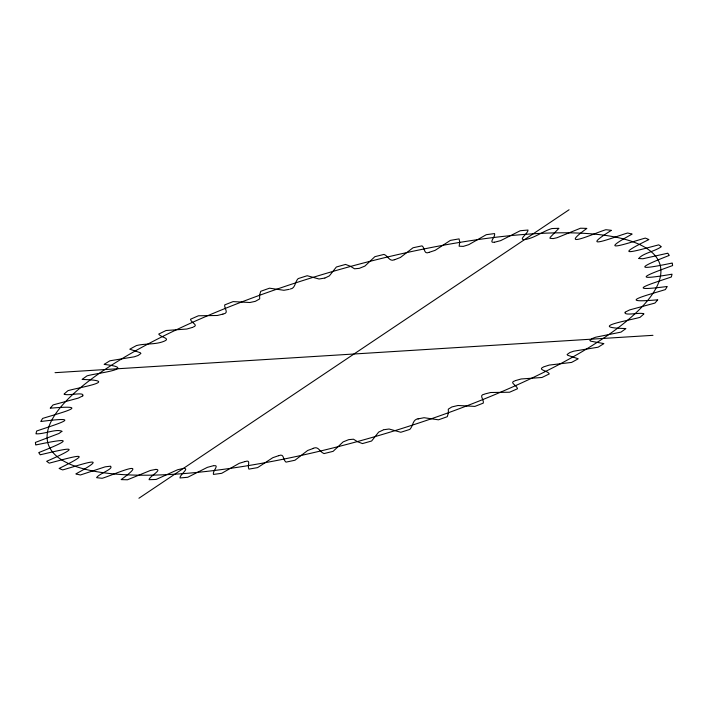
<?xml version="1.0" encoding="UTF-8"?>
<svg xmlns="http://www.w3.org/2000/svg" width="708" height="708" viewBox="0 0 708 708"><rect width="100%" height="100%" fill="white"/><g stroke="black" fill="none" stroke-linecap="round" stroke-linejoin="round"><path stroke-width="1.06" d="M61.897 431.269C56.242 428.49 43.701 434.429 35.975 433.818A331.052 88.473 -16.3 0 1 36.701 430.986C58.339 423.632 85.305 415.746 40.807 421.508A331.052 88.473 -16.3 0 1 42.63 418.419C59.985 412.985 94.456 404.312 50.206 408.206A331.052 88.473 -16.3 0 1 53.109 404.914L78.34 398.091L82.774 395.896M61.897 431.322L58.985 433.473L35.4 442.42A331.052 88.473 -16.3 0 0 35.772 444.969C69.49 437.827 73.959 438.686 38.745 452.58A331.052 88.473 -16.3 0 0 40.223 454.793C66.233 448.668 86.482 443.819 46.684 461.289A331.052 88.473 -16.3 0 0 49.241 463.147C69.773 457.864 99.483 448.722 59.1 468.439A331.052 88.473 -16.3 0 0 62.702 469.908C78.305 465.581 114.608 452.739 75.827 473.926A331.052 88.473 -16.3 0 0 80.42 474.98L105.138 466.846L110.236 466.218M82.809 395.861C84.801 391.356 67.57 396.276 64.039 394.117A331.052 88.473 -16.3 0 1 67.968 390.666C78.446 387.533 122.086 380.621 82.093 379.444A331.052 88.473 -16.3 0 1 86.995 375.886C94.403 373.373 140.149 368.603 104.12 364.399A331.052 88.473 -16.3 0 1 109.917 360.788L134.29 356.814L138.104 355.496L140.883 353.496L140.379 352.761L129.785 349.203A331.052 88.473 -16.3 0 1 136.405 345.584C145.423 343.265 155.282 344.849 163.973 341.3C171.345 338.336 160.636 337.424 158.725 334.079A331.052 88.473 -16.3 0 1 166.053 330.512L186.841 329.025L192.461 327.406M625.261 312.078L629.66 309.909L654.891 303.086A331.052 88.473 -16.3 0 0 657.794 299.794C613.606 303.688 647.97 295.006 665.37 289.581A331.052 88.473 -16.3 0 0 667.193 286.492C622.748 292.254 649.625 284.359 671.299 277.014A331.052 88.473 -16.3 0 0 672.025 274.182C631.014 281.226 644.661 275.624 672.6 265.58A331.052 88.473 -16.3 0 0 672.228 263.031C637.775 270.226 634.704 268.943 669.255 255.42A331.052 88.473 -16.3 0 0 667.777 253.207L642.873 258.765L638.97 258.526M624.996 312.325C623.925 316.317 640.492 311.892 643.961 313.883A331.052 88.473 -16.3 0 1 640.032 317.334C629.492 320.397 585.941 327.556 625.907 328.556A331.052 88.473 -16.3 0 1 621.005 332.114L595.72 337.194L592.118 338.574L589.826 340.477L590.684 341.168L603.88 343.601A331.052 88.473 -16.3 0 1 598.083 347.212L573.71 351.186L569.896 352.504L567.117 354.504L567.621 355.239L578.215 358.797A331.052 88.473 -16.3 0 1 571.595 362.416L549.24 365.08L543.762 366.832M138.918 498.246L569.082 209.754M543.169 367.133C537.204 369.93 548.045 370.718 549.275 373.921A331.052 88.473 -16.3 0 1 541.947 377.488L521.159 378.975L515.61 380.559M193.045 327.14C199.196 325.016 190.903 322.945 190.505 319.246A331.052 88.473 -16.3 0 1 198.452 315.777L217.365 315.485L222.905 314.104M515.105 380.789C508.61 382.647 516.911 385.019 517.495 388.754A331.052 88.473 -16.3 0 1 509.548 392.223L490.635 392.515L485.015 393.931M222.985 314.069C229.498 312.963 224.197 308.945 224.675 304.918A331.052 88.473 -16.3 0 1 233.118 301.599L249.88 302.511L255.331 301.343L259.686 298.9L259.588 295.094L260.73 291.298A331.052 88.473 -16.3 0 1 269.544 288.183L283.908 290.289L289.2 289.351M484.396 394.188C478.44 395.179 484.086 399.206 483.325 403.082A331.052 88.473 -16.3 0 1 474.882 406.401L457.996 405.489L451.846 406.958L448.288 409.153L448.412 412.906L447.27 416.702A331.052 88.473 -16.3 0 1 438.456 419.817L424.03 417.711L418.039 418.906M290.218 289.014C295.537 288.528 294.794 281.722 298.148 278.607A331.052 88.473 -16.3 0 1 307.201 275.731L319.06 279.014L324.786 278.067M418.711 418.676C412.295 419.304 413.649 425.313 409.852 429.393A331.052 88.473 -16.3 0 1 400.799 432.269L389.09 429.013L383.993 429.694M324.963 278.023L329.353 275.89L336.371 267.005A331.052 88.473 -16.3 0 1 345.548 264.42L350.469 266.288L354.522 268.792L359.257 268.359L364.877 266.102L374.859 256.677A331.052 88.473 -16.3 0 1 384.01 254.411C388.134 255.862 389.55 262.358 394.772 259.588M383.471 429.853L378.683 432.084L371.629 440.995A331.052 88.473 -16.3 0 1 362.452 443.58L357.531 441.712L353.478 439.208L348.743 439.641L343.123 441.898L333.141 451.323A331.052 88.473 -16.3 0 1 323.99 453.589C319.308 451.695 318.529 445.58 312.883 448.491M395.285 259.464L400.418 257.464L413.038 247.765A331.052 88.473 -16.3 0 1 422.039 245.862C425.172 248.039 423.641 254.791 429.092 252.331M313.485 448.359L307.679 450.465L294.962 460.235A331.052 88.473 -16.3 0 1 285.961 462.138C282.474 459.324 284.474 453.129 278.571 455.74M394.347 259.686L395.206 259.482M429.181 252.314L435.146 250.34L450.359 240.401A331.052 88.473 -16.3 0 1 459.076 238.888L459.749 242.198L459.129 246.198L463.306 246.384L468.793 244.658L486.281 234.693A331.052 88.473 -16.3 0 1 494.573 233.587C495.68 236.879 487.954 243.269 494.476 242.225M278.324 455.784L272.801 457.695L257.641 467.599A331.052 88.473 -16.3 0 1 248.924 469.112C246.88 465.669 251.588 459.377 245.18 461.545M245.021 461.572L239.269 463.306L221.719 473.307A331.052 88.473 -16.3 0 1 213.427 474.413C212.382 470.988 220.091 464.554 213.524 465.775M494.556 242.216L500.645 240.64L520.265 230.728A331.052 88.473 -16.3 0 1 528.026 230.047C528.097 233.605 517.38 240.269 525.035 239.552C534.655 238.056 542.576 231.357 551.824 228.56A331.052 88.473 -16.3 0 1 558.939 228.312L550.169 237.339L549.983 238.304L553.143 238.587L556.957 237.755L580.507 228.224A331.052 88.473 -16.3 0 1 586.87 228.41C555.541 251.128 596.587 232.321 605.88 229.719A331.052 88.473 -16.3 0 1 611.402 230.339C575.861 252.499 615.234 236.561 627.58 233.02A331.052 88.473 -16.3 0 1 632.173 234.074C593.463 255.234 629.562 242.463 645.298 238.092A331.052 88.473 -16.3 0 1 648.9 239.561C608.579 259.243 638.182 250.163 658.759 244.853A331.052 88.473 -16.3 0 1 661.316 246.711C655.042 251.358 642.829 253.234 638.837 258.393M212.993 465.829L207.356 467.36L187.735 477.272A331.052 88.473 -16.3 0 1 179.974 477.953C179.761 474.519 190.372 467.961 183.319 468.43M55.038 372.674L652.962 335.327M183.248 468.439L177.575 469.767L156.176 479.44A331.052 88.473 -16.3 0 1 149.061 479.688C149.131 476.528 162.867 469.643 155.981 469.377M155.919 469.377L150.37 470.475L127.493 479.776A331.052 88.473 -16.3 0 1 121.13 479.59C152.813 456.642 111.236 475.856 102.12 478.281A331.052 88.473 -16.3 0 1 96.598 477.661C98.439 473.909 114.015 468.917 110.572 466.271M205.612 471.51A318.786 85.19 -16.3 0 0 660.856 269.509A318.786 85.19 -16.3 0 0 195.532 320.99A318.786 85.19 -16.3 0 0 205.612 471.51"/></g></svg>
